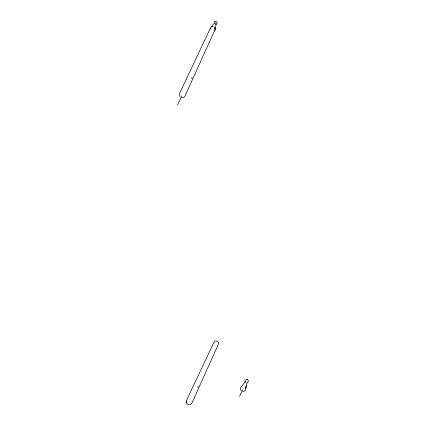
<?xml version="1.0" encoding="UTF-8"?>
<svg xmlns="http://www.w3.org/2000/svg" width="426" height="426" viewBox="0 0 426 426"><rect width="100%" height="100%" fill="white"/><g stroke="black" fill="none" stroke-linecap="round" stroke-linejoin="round"><path stroke-width="0.64" d="M244.865 381.174C244.844 378.155 249.748 379.614 248.108 382.122M216.062 24.266L215.189 29.847L214.219 30.976M214.273 22.977L214.081 23.398L214.603 22.807L215.354 22.935M247.101 382.777L245.632 388.565L246.303 385.69L245.711 388.347L245.685 387.889C246.244 389.683 244.678 391.707 242.777 391.414M186.247 400.941L186.322 402.783L187.621 404.205L188.91 404.673L190.241 404.593L191.711 403.417L218.543 343.926L218.586 342.605L217.452 341.178L215.407 340.922L214.028 342.2L186.338 400.701M210.3 27.733L210.215 29.378M245.168 381.659L245.211 382.362M177.626 104.807L181.71 95.962M239.593 396.393L242.57 389.944M210.417 28.063L179.479 93.614L179.245 95.073L179.942 96.532M191.444 403.821L191.711 403.417M244.599 382.543L240.701 387.639L240.493 389.231L241.372 390.78M211.168 26.982L213.639 23.851M214.725 30.571L215.023 30.187M211.333 26.779L211.61 26.439M216.765 24.064C218.352 22.44 215.258 20.139 213.996 21.934M211.488 26.646L211.898 26.449L211.205 26.763M215.62 24.543L216.099 24.202L216.057 23.499M246.691 382.99L247.128 382.841M215.428 23.185L215.774 23.073M212.175 26.614L213.101 26.62M181.481 97.533L183.771 97.384L185.017 95.988L214.949 29.767L214.869 28.004M247.107 379.465L247.708 379.763M213.9 26.934L214.837 27.94M197.999 386.813L198.191 387.234M197.898 386.638L198.106 387.005M247.123 381.957L247.304 382.298M211.062 27.2L211.083 27.637M215.21 28.223L215.221 28.638L215.183 28.212M245.339 381.43L245.078 382.005L245.339 381.43M192.866 386.616L192.866 386.616M186.796 77.809L186.796 77.809M192.035 78.203L191.828 77.825L192.035 78.203M215.279 28.622L215.146 28.18L215.279 28.622M186.231 402.522L186.109 401.926L186.231 402.522"/></g></svg>
